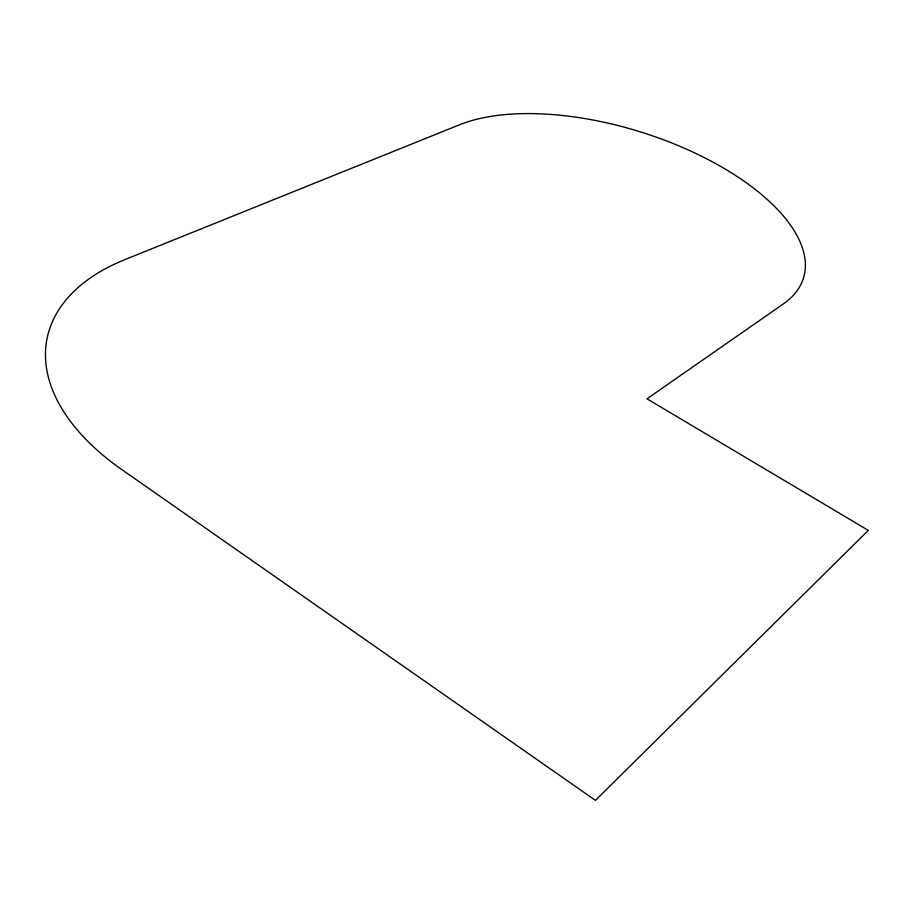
<?xml version="1.0" encoding="UTF-8"?>
<svg xmlns="http://www.w3.org/2000/svg" width="914" height="914" viewBox="0 0 914 914"><rect width="100%" height="100%" fill="white"/><g stroke="black" fill="none" stroke-linecap="round" stroke-linejoin="round"><path stroke-width="1.37" d="M868.3 530.383L595.448 800.378L121.836 469.613A253.624 143.075 11.6 0 1 124.99 259.565L459.673 124.727A199.709 91.434 17.2 0 1 716.439 164.029A199.709 91.434 17.2 0 1 783.252 303.996L646.986 398.812L868.3 530.383"/></g></svg>
